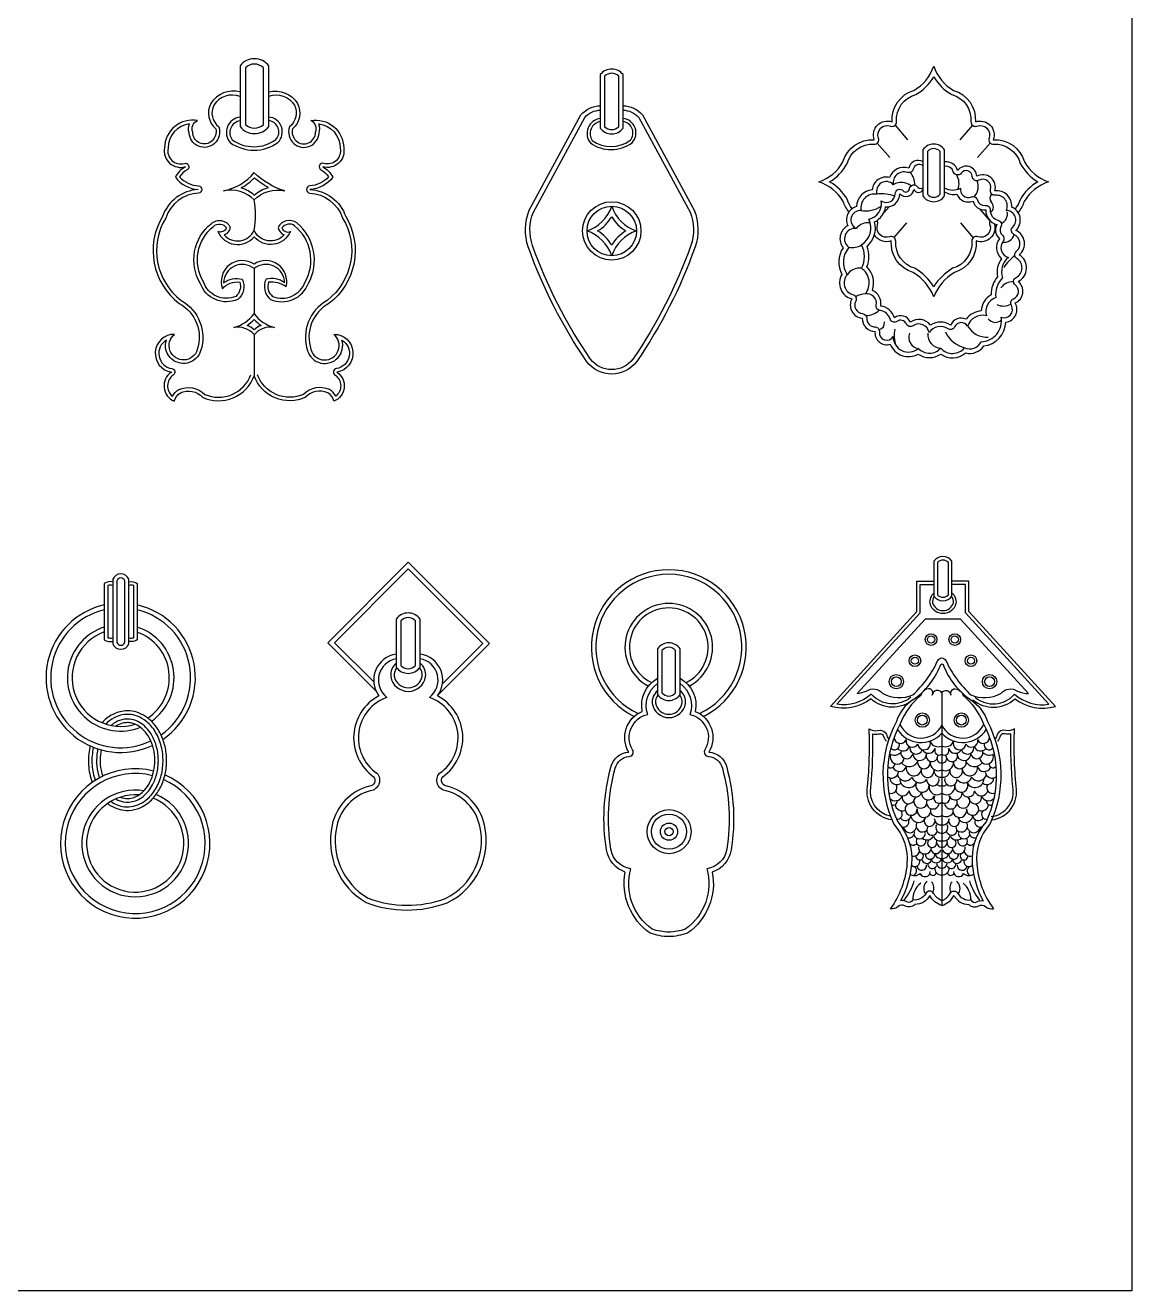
# Model space of a CAD drawing. Header units: millimetres. Extents: x -159346 to -157016, y -80163 to -78851.
# Drawn here: x -157608 to -157016, y -80163 to -79486 of the extents above; entities that cross this region are included whole.
import ezdxf

# ---------------------------------------------------------------- set-up
doc = ezdxf.new("R2010")
doc.units = ezdxf.units.MM
doc.header["$LTSCALE"] = 2
doc.header["$MEASUREMENT"] = 0
for name, color, linetype in [('3', 3, 'CONTINUOUS'), ('4', 4, 'CONTINUOUS'), ('7', 7, 'CONTINUOUS')]:
    doc.layers.add(name, color=color, linetype=linetype)
doc.layers.add('标注', color=7, linetype='CONTINUOUS', lineweight=25)

msp = doc.modelspace()

# ---------------------------------------------------------------- linework, layer by layer
at = {"layer": '3', "color": 0}
for points in [[(-157490.61, -79508.75), (-157490.61, -79539.1, 0.411004), (-157480.97, -79539.1), (-157480.97, -79508.75, 0.411004)], [(-157298.39, -79513.27), (-157298.39, -79540.29, 0.411004), (-157290.75, -79540.29), (-157290.75, -79513.27, 0.411004)], [(-157125.63, -79553.62), (-157125.63, -79576.41, 0.485804), (-157118.85, -79576.41), (-157118.85, -79553.62, 0.485804)], [(-157294.57, -79588.51, 0.117475), (-157287.03, -79596.07, 0.117475), (-157294.57, -79603.62, 0.117475), (-157302.11, -79596.07, 0.117475)], [(-157485.89, -79648.92, 0.083568), (-157489.71, -79646.6, 0.05739), (-157485.92, -79643.4, 0.057347), (-157482.15, -79646.6, 0.084417)], [(-157120.26, -79773.53), (-157120.26, -79790.82, 0.447799), (-157114.38, -79790.82), (-157114.38, -79773.53, 0.447799)], [(-157559.45, -79783.29), (-157559.45, -79816.33, 0.68416), (-157555.08, -79816.33), (-157555.08, -79783.29, 0.68416)], [(-157407.36, -79804.72), (-157407.36, -79828.65, 0.447799), (-157399.64, -79828.65), (-157399.64, -79804.72, 0.447799)], [(-157267.7, -79820.54), (-157267.7, -79843.33, 0.447799), (-157260.35, -79843.33), (-157260.35, -79820.54, 0.447799)]]:
    msp.add_lwpolyline(points, format="xyb", close=True, dxfattribs=at)
for points in [[(-157165.93, -79584.16, -0.097082), (-157168.41, -79579.34, 0.132919), (-157177.94, -79569.75, 0.132911), (-157168.57, -79560.01, -0.352815), (-157154.21, -79549.63, 0.53857), (-157151.83, -79546.4, -0.640069), (-157145.38, -79539.96, 0.543399), (-157142.15, -79537.55, -0.354627), (-157131.9, -79523.04, 0.132919), (-157122.24, -79513.6, 0.132919), (-157112.57, -79523.04, -0.354627), (-157102.33, -79537.55, 0.543399), (-157099.1, -79539.96, -0.640069), (-157092.65, -79546.4, 0.53857), (-157090.27, -79549.63, -0.352815), (-157075.91, -79560.01, 0.132911), (-157066.54, -79569.75, 0.132919), (-157076.06, -79579.34, -0.102143), (-157078.72, -79584.38, -0.102143)], [(-157493.47, -79524.05, 0.345507), (-157507.49, -79528.68, 0.35824), (-157504.83, -79540.35, -0.297341), (-157507.13, -79549.24, -0.637059), (-157520.66, -79543.64, -0.189501), (-157520.49, -79538.74, 0.378228), (-157531.98, -79551.75, 0.569081), (-157523.23, -79559.91, -0.891441), (-157521.77, -79563.37, 0.118484), (-157525.78, -79567.1, 0.197618), (-157515.68, -79572, -0.94069), (-157515.68, -79575.77, 0.304552), (-157533.24, -79589.17, 0.383435), (-157524.95, -79633.28, -0.360121), (-157514.54, -79660.15, -1.012627), (-157532.85, -79654.44, 0.705482), (-157529.94, -79669.76, -0.681352), (-157529.17, -79673.19, 0.505023), (-157529.62, -79684.5, -0.140798), (-157526.24, -79681, -0.316272), (-157512.37, -79683.55, 0.432353), (-157487.7, -79673)], [(-157478.11, -79523.88, -0.337289), (-157464.36, -79528.68, -0.35824), (-157467.02, -79540.35, 0.297341), (-157464.72, -79549.24, 0.637059), (-157451.19, -79543.64, 0.189501), (-157451.36, -79538.74, -0.378228), (-157439.87, -79551.75, -0.569081), (-157448.62, -79559.91, 0.891441), (-157450.08, -79563.37, -0.118484), (-157446.07, -79567.1, -0.197618), (-157456.17, -79572, 0.94069), (-157456.17, -79575.77, -0.304552), (-157438.61, -79589.17, -0.383435), (-157446.9, -79633.28, 0.360121), (-157457.31, -79660.15, 1.012627), (-157438.99, -79654.44, -0.705482), (-157441.91, -79669.76, 0.681352), (-157442.68, -79673.19, -0.505023), (-157442.23, -79684.5, 0.140798), (-157445.61, -79681, 0.316272), (-157459.48, -79683.55, -0.432353), (-157484.15, -79673, -0.432353)], [(-157288.62, -79531.44, -0.212712), (-157280.11, -79535.31), (-157252.63, -79585.95, -0.181192), (-157252.22, -79603.85, -0.06589), (-157283.25, -79664.68, -0.497405), (-157305.89, -79664.68, -0.06589), (-157336.92, -79603.85, -0.181192), (-157336.51, -79585.95), (-157309.04, -79535.31, -0.212712), (-157300.53, -79531.44, -0.212712)], [(-157493.47, -79537.12, 0.567917), (-157497.62, -79547.31, 0.322958), (-157474.26, -79547.15, 0.613172), (-157478.11, -79537.03, 0.613172)], [(-157300.66, -79537.55, 0.545431), (-157305.03, -79547.72, 0.322958), (-157284.65, -79547.57, 0.593321), (-157288.48, -79537.55, 0.593321)], [(-157128, -79561.04, 0.500527), (-157133.25, -79562.96, -0.449915), (-157136.35, -79564.77, 0.565852), (-157143.9, -79571.31, 0.810001), (-157152.59, -79576.45, 0.540648), (-157161.07, -79585.13, 0.835712), (-157163.69, -79594.73, 0.78885), (-157167.59, -79604.86, 0.348633), (-157168.52, -79619.53, 0.56391), (-157165.48, -79630.14, -0.480035), (-157163.99, -79633.57, 0.536109), (-157160.3, -79640.33, -0.399411), (-157158.11, -79642.8, 0.422602), (-157153.64, -79647.47, -0.447746), (-157151.28, -79650.16, 0.821212), (-157143.93, -79652.56, 0.646473), (-157130.49, -79659, 0.425044), (-157118.46, -79658.83, 0.454029), (-157105.75, -79658.62, 0.414119), (-157096.9, -79655.34, 0.464955), (-157086.2, -79642.23, 0.718434), (-157080.71, -79635.85, -0.457457), (-157079.56, -79632.41, 0.577303), (-157078.56, -79625.03, -0.550223), (-157078.18, -79620.99, 0.58316), (-157077.74, -79610.86, -0.511897), (-157078, -79606.97, 0.560753), (-157079.29, -79597.97, -0.544852), (-157079.95, -79593.99, 0.691151), (-157083.46, -79585.16, 0.59324), (-157089.26, -79577, -0.539991), (-157091.84, -79573.93, 0.672694), (-157098.03, -79568.94, -0.557439), (-157101.59, -79566.95, 0.709414), (-157107.52, -79565.15, -0.631692), (-157111.78, -79564.35, 0.381368), (-157116.13, -79561.47, 0.381368)], [(-157485.92, -79576.9, 0.105858), (-157492.86, -79573.08, 0.072535), (-157485.81, -79567.58)], [(-157485.92, -79576.9, -0.115251), (-157478.31, -79572.89, -0.05249), (-157485.81, -79567.58)], [(-157116.47, -79573.06, 0.246375), (-157107.86, -79573.18, 0.591295), (-157102.12, -79577.87, -0.461488), (-157098.88, -79579.56, 0.388073), (-157094.74, -79582.42, -0.465463), (-157092.02, -79584.88, 0.359957), (-157087.87, -79590.29, -0.5035), (-157086.32, -79593.83, 0.359979), (-157085.53, -79598.39, -0.393966), (-157085.17, -79601.64, 0.518402), (-157082.31, -79610.35, 0.299526), (-157085.51, -79621.25, 0.23313), (-157089.03, -79631.74, 0.39863), (-157094.07, -79641.42, 0.370371), (-157104.2, -79647, 0.605875), (-157111.05, -79647.43, -0.459321), (-157114.54, -79648.47, 0.402957), (-157124.76, -79650.48, 0.559236), (-157133.3, -79646.84, -0.47581), (-157136.89, -79645.84, 0.479149), (-157141.91, -79644.47, -0.521798), (-157145.63, -79643.18, 0.302745), (-157150.93, -79638.64, -0.435373), (-157153, -79635.8, 0.522668), (-157158.86, -79629.77, 0.438441), (-157160.9, -79616.05, 0.249053), (-157160.88, -79603.56, 0.383467), (-157156.97, -79589.82, 0.402931), (-157150.37, -79579.93, 0.610226), (-157142.84, -79576.15, -0.692322), (-157138.62, -79574.61, 0.656583), (-157135.24, -79573.57, -0.773697), (-157130.65, -79572.89, 0.350895), (-157128, -79572.92, 0.628612)], [(-157468.81, -79625.9, 0.691984), (-157485.92, -79613.9, 0.728753), (-157502.87, -79626.98, -0.27035), (-157493.65, -79623.52, -0.311625), (-157495.71, -79631.08, -0.439394), (-157513.02, -79623.28, -0.375261), (-157507.66, -79593.61, -0.47384), (-157500.74, -79594.41, -0.45148), (-157505.37, -79596.34, 0.55953), (-157485.92, -79599.2, 0.55953)], [(-157468.81, -79625.9, 0.177673), (-157478.2, -79623.52, 0.311264), (-157476.14, -79631.08, 0.429914), (-157458.59, -79623.29, 0.363894), (-157464.24, -79593.31, 0.415417), (-157471.09, -79594.46, 0.447291), (-157466.48, -79596.34, -0.55953), (-157485.92, -79599.2, -0.55953)], [(-157092.02, -79590.69, 0.222567), (-157092.2, -79592.72, -0.637938), (-157098.66, -79599.14, 0.543399), (-157101.89, -79601.55, -0.355188), (-157112.17, -79616.06, 0.122103), (-157122.24, -79625.96, 0.122103), (-157132.31, -79616.06, -0.355188), (-157142.59, -79601.55, 0.543399), (-157145.81, -79599.14, -0.637938), (-157152.28, -79592.72, 0.249009), (-157152.59, -79590.49)], [(-157561.61, -79785.8, 0.158573), (-157564.2, -79785.85), (-157564.2, -79813.76, 0.158573), (-157561.61, -79813.81)], [(-157552.92, -79813.81, 0.158573), (-157550.34, -79813.76), (-157550.34, -79785.85, 0.158573), (-157552.92, -79785.8)], [(-157134.5, -79845.66, -0.40573), (-157155.67, -79844.02, -0.220053), (-157174.05, -79849.43), (-157129.42, -79800.46), (-157129.42, -79785.37), (-157122.16, -79785.37)], [(-157121.98, -79791.75, 0.199137), (-157122.95, -79795.11, 0.732265), (-157111.62, -79795.11, 0.20211), (-157112.62, -79791.71)], [(-157100.13, -79845.66, 0.40573), (-157078.96, -79844.02, 0.220053), (-157060.58, -79849.43), (-157105.21, -79800.46), (-157105.21, -79785.37), (-157112.47, -79785.37)], [(-157409.86, -79825.05, 0.654329), (-157414.82, -79845.72, 0.6113), (-157420.27, -79886.28, -0.616484), (-157423.79, -79895.72, 0.281543), (-157441.74, -79914.56, 0.327195), (-157424.96, -79953.17, 0.180939), (-157383.58, -79953.33, 0.349861), (-157365.18, -79914.57, 0.281639), (-157383.13, -79895.72, -0.616484), (-157386.65, -79886.28, 0.6113), (-157392.1, -79845.72, 0.657078), (-157397.15, -79825.04)], [(-157409.63, -79829.88, 0.199137), (-157410.9, -79834.29, 0.852317), (-157396.02, -79834.29, 0.20211), (-157397.34, -79829.82)], [(-157257.97, -79838.31, -0.337385), (-157252.74, -79854.81, -0.511604), (-157244.67, -79873.75, 0.562317), (-157242.77, -79877.38, -0.329783), (-157235.37, -79883.63, -0.107553), (-157233.05, -79926.99, -0.329729), (-157243.64, -79937.42, -0.317598), (-157255.18, -79969.69, -0.087335), (-157264.02, -79971.35, -0.087335), (-157272.87, -79969.69, -0.317598), (-157284.4, -79937.42, -0.329729), (-157294.99, -79926.99, -0.107553), (-157292.67, -79883.63, -0.329783), (-157285.28, -79877.38, 0.562317), (-157283.38, -79873.75, -0.511604), (-157275.31, -79854.81, -0.337385), (-157270.07, -79838.31)], [(-157269.85, -79844.5, 0.199137), (-157271.07, -79848.7, 0.852317), (-157256.89, -79848.7, 0.20211), (-157258.15, -79844.45)], [(-157129.23, -79844.62, 0.122564), (-157140.03, -79859.57, 0.236296), (-157141.54, -79912.24, -0.205494), (-157134.16, -79934.93, -0.103639), (-157139.96, -79954.54, -0.103639)], [(-157106.55, -79844.62, -0.122564), (-157095.76, -79859.57, -0.236296), (-157094.25, -79912.24, 0.205494), (-157101.63, -79934.93, 0.103639), (-157095.83, -79954.54, 0.103639)], [(-157145.38, -79909.33, -0.412539), (-157155.86, -79893.58, 0.030025), (-157154.88, -79865.25, 0.095381), (-157151.74, -79865.24, -0.324849), (-157149.22, -79866.08, 0.132447), (-157147.6, -79869.21)], [(-157091.42, -79909.5, 0.435042), (-157079.92, -79893.58, -0.030025), (-157080.9, -79865.25, -0.095381), (-157084.04, -79865.24, 0.324849), (-157086.56, -79866.08, -0.132447), (-157088.18, -79869.21, -0.132447)], [(-157117.89, -79954.56, -0.163032), (-157122.32, -79950.59, 0.589776), (-157126.52, -79950.63, -0.314873), (-157133.37, -79954.09, -0.402746), (-157136.58, -79955.2, 0.167478), (-157139.96, -79954.54)], [(-157117.89, -79954.56, 0.163032), (-157113.46, -79950.59, -0.589776), (-157109.26, -79950.63, 0.314873), (-157102.42, -79954.09, 0.402746), (-157099.2, -79955.2, -0.167478), (-157095.83, -79954.54)]]:
    msp.add_lwpolyline(points, format="xyb", dxfattribs=at)
msp.add_lwpolyline([(-157385.12, -79838.43), (-157363.54, -79816.83), (-157403.46, -79776.95), (-157442.92, -79816.45), (-157421.91, -79837.44)], dxfattribs=at)
for centre, radius in [((-157294.54, -79596.07), 13.24), ((-157123.66, -79814.75), 1.93), ((-157110.98, -79814.75), 1.93), ((-157132.33, -79826.09), 1.9), ((-157102.31, -79826.09), 1.9), ((-157142.27, -79837.3), 2.62), ((-157092.37, -79837.3), 2.62), ((-157128.35, -79857.88), 2.62), ((-157107.43, -79857.88), 2.62), ((-157263.88, -79917.58), 9.4), ((-157263.88, -79917.58), 2.2)]:
    msp.add_circle(centre, radius, dxfattribs=at)
for centre, radius, start, end in [((-157264.02, -79818.89), 39.05, 294.82506, 245.17494), ((-157557.33, -79835.22), 37.45, 103.52099, 295.48856), ((-157557.33, -79835.22), 37.45, 305.18933, 76.27792), ((-157264.02, -79818.89), 21.05, 296.01077, 243.98923), ((-157557.33, -79835.22), 28.55, 107.85963, 291.80825), ((-157557.33, -79835.22), 28.55, 305.29791, 71.87084), ((-157129.02, -79855.08), 14.81, 211.53415, 318.71968), ((-157106.76, -79855.08), 14.81, 221.28032, 328.46585), ((-157549.55, -79923.9), 37.45, 75.68126, 66.02748), ((-157549.55, -79923.9), 28.55, 80.60746, 66.83356)]:
    msp.add_arc(centre, radius, start, end, dxfattribs=at)
for points, knots in [([(-157562.65, -79901.4), (-157560.73, -79902.73), (-157558.63, -79903.63), (-157554.89, -79904.34), (-157553.28, -79904.38), (-157550.1, -79903.95), (-157548.53, -79903.46), (-157545.54, -79902.02), (-157544.12, -79901.05), (-157541.03, -79898.26), (-157539.46, -79896.24), (-157536.95, -79891.66), (-157535.99, -79889.09), (-157534.8, -79883.68), (-157534.56, -79880.85), (-157534.83, -79875.24), (-157535.33, -79872.47), (-157537.02, -79867.29), (-157538.21, -79864.89), (-157541.15, -79860.73), (-157542.89, -79858.98), (-157546.34, -79856.63), (-157547.95, -79855.86), (-157550.96, -79855.01), (-157552.33, -79854.82), (-157553.7, -79854.82), (-157554.93, -79854.82), (-157556.17, -79854.97), (-157558.58, -79855.59), (-157559.76, -79856.05), (-157562.5, -79857.5), (-157564, -79858.62), (-157565.35, -79859.99)], [2.656053, 2.656053, 2.656053, 2.656053, 2.99673, 2.99673, 3.246413, 3.246413, 3.496095, 3.496095, 3.745778, 3.745778, 4.08852, 4.08852, 4.431262, 4.431262, 4.774004, 4.774004, 5.116746, 5.116746, 5.459489, 5.459489, 5.802231, 5.802231, 6.069765, 6.069765, 6.283185, 6.283185, 6.283185, 6.475404, 6.475404, 6.667623, 6.667623, 6.937742, 6.937742, 6.937742, 6.937742]), ([(-157560.03, -79900.07), (-157559.26, -79900.5), (-157558.48, -79900.85), (-157555.56, -79901.84), (-157553.35, -79901.97), (-157550.03, -79901.28), (-157548.87, -79900.87), (-157546.63, -79899.69), (-157545.54, -79898.93), (-157543.6, -79897.18), (-157542.72, -79896.2), (-157541.13, -79894.02), (-157540.41, -79892.82), (-157538.82, -79889.5), (-157538.1, -79887.24), (-157537.23, -79882.52), (-157537.08, -79880.07), (-157537.4, -79875.22), (-157537.85, -79872.84), (-157539.31, -79868.4), (-157540.31, -79866.35), (-157542.44, -79863.22), (-157543.49, -79862.02), (-157545.76, -79860), (-157546.97, -79859.2), (-157549.65, -79857.92), (-157551.13, -79857.52), (-157552.98, -79857.35), (-157553.34, -79857.34), (-157553.7, -79857.34), (-157554.72, -79857.34), (-157555.75, -79857.46), (-157558.27, -79858.11), (-157559.74, -79858.78), (-157561.59, -79860.04), (-157562.03, -79860.38), (-157562.46, -79860.74)], [2.736426, 2.736426, 2.736426, 2.736426, 2.890339, 2.890339, 3.298615, 3.298615, 3.52147, 3.52147, 3.744324, 3.744324, 3.948954, 3.948954, 4.153583, 4.153583, 4.475252, 4.475252, 4.796922, 4.796922, 5.118591, 5.118591, 5.44026, 5.44026, 5.687575, 5.687575, 5.93489, 5.93489, 6.215084, 6.215084, 6.283185, 6.283185, 6.283185, 6.475897, 6.475897, 6.763536, 6.763536, 6.856156, 6.856156, 6.856156, 6.856156]), ([(-157571.93, -79872.43), (-157571.95, -79872.5), (-157571.96, -79872.57), (-157572.58, -79875.33), (-157572.83, -79878.16), (-157572.59, -79883.76), (-157572.09, -79886.54), (-157571.15, -79889.46), (-157571.04, -79889.79), (-157570.92, -79890.12)], [1.2768043, 1.2768043, 1.2768043, 1.2768043, 1.2855747, 1.2855747, 1.6278058, 1.6278058, 1.9700368, 1.9700368, 2.014282, 2.014282, 2.014282, 2.014282]), ([(-157569.54, -79873.28), (-157569.63, -79873.67), (-157569.7, -79874.06), (-157570.15, -79876.56), (-157570.29, -79878.75), (-157570.09, -79883.09), (-157569.75, -79885.24), (-157569.04, -79887.8), (-157568.88, -79888.31), (-157568.71, -79888.82)], [1.2898761, 1.2898761, 1.2898761, 1.2898761, 1.3432693, 1.3432693, 1.6309087, 1.6309087, 1.918548, 1.918548, 1.9925823, 1.9925823, 1.9925823, 1.9925823])]:
    msp.add_open_spline(points, degree=3, knots=knots, dxfattribs=at)
at = {"layer": '4', "color": 0}
for p, q in [((-157152.59, -79590.5), (-157152.56, -79590.47)), ((-157485.92, -79616.22), (-157485.92, -79640.46)), ((-157485.92, -79651.57), (-157485.92, -79673.65)), ((-157117.89, -79843.2), (-157117.89, -79957.12))]:
    msp.add_line(p, q, dxfattribs=at)
for points in [[(-157493.47, -79507.68), (-157493.47, -79540.17, 0.490324), (-157478.11, -79540.17), (-157478.11, -79507.68, 0.490324)], [(-157300.66, -79512.41), (-157300.66, -79541.14, 0.490324), (-157288.48, -79541.14), (-157288.48, -79512.41, 0.490324)], [(-157128, -79552.72), (-157128, -79577.31, 0.542779), (-157116.47, -79577.31), (-157116.47, -79552.72, 0.542779)], [(-157294.57, -79582.83, 0.23965), (-157281.36, -79596.07, 0.23965), (-157294.57, -79609.31, 0.23965), (-157307.78, -79596.07, 0.23965)], [(-157122.16, -79772.82), (-157122.16, -79791.53, 0.516987), (-157112.48, -79791.53), (-157112.48, -79772.82, 0.516987)], [(-157561.61, -79782.47), (-157561.61, -79817.14, 0.654288), (-157552.92, -79817.14), (-157552.92, -79782.47, 0.654288)], [(-157409.86, -79803.78), (-157409.86, -79829.59, 0.516987), (-157397.15, -79829.59), (-157397.15, -79803.78, 0.516987)], [(-157117.91, -79824.59, -0.228068), (-157115.76, -79826, 0.097469), (-157102.36, -79844.36, 0.230586), (-157086.37, -79843.58, -0.387055), (-157077.4, -79842.41, 0.072801), (-157071.48, -79843.71), (-157107.86, -79803.8), (-157126.79, -79803.8), (-157163.16, -79843.71, 0.036574), (-157158.38, -79842.41, -0.387055), (-157149.41, -79843.58, 0.230586), (-157133.43, -79844.36, 0.098829), (-157120.06, -79826, -0.226988)], [(-157270.07, -79819.64), (-157270.07, -79844.22, 0.516987), (-157257.97, -79844.22), (-157257.97, -79819.64, 0.516987)]]:
    msp.add_lwpolyline(points, format="xyb", close=True, dxfattribs=at)
for points in [[(-157167.62, -79585.89, -0.097168), (-157170.63, -79580.3, 0.184783), (-157183.71, -79569.8, 0.184783), (-157170.81, -79559.09, -0.347703), (-157154.08, -79547.23, -0.640069), (-157144.55, -79537.7, -0.349486), (-157132.84, -79520.82, 0.184783), (-157122.24, -79507.83, 0.184783), (-157111.63, -79520.82, -0.349486), (-157099.93, -79537.7, -0.640069), (-157090.39, -79547.23, -0.347703), (-157073.67, -79559.09, 0.184783), (-157060.77, -79569.8, 0.184783), (-157073.85, -79580.3, -0.102863), (-157077.1, -79586.17, -0.102863)], [(-157493.47, -79521.55, 0.31632), (-157509.18, -79527.85, 0.342032), (-157506.48, -79541.44, -0.276265), (-157508.41, -79547.85, -0.65364), (-157518.77, -79543.27, -0.412868), (-157516.22, -79536.99, 0.462858), (-157533.87, -79551.55, 0.561329), (-157522.7, -79561.72, 0.145055), (-157528.07, -79567.27, 0.219545), (-157515.79, -79573.88, 0.301917), (-157534.96, -79588.36, 0.382905), (-157525.98, -79634.87, -0.362331), (-157516.34, -79659.58, -1.3604), (-157528.57, -79651.41, 0.930537), (-157530.23, -79671.62, 0.597739), (-157528.63, -79687.26, -0.212018), (-157525.37, -79682.68, -0.32303), (-157513.48, -79685.12, 0.438072), (-157485.92, -79673.65)], [(-157478.11, -79521.56, -0.315666), (-157462.66, -79527.85, -0.342032), (-157465.37, -79541.44, 0.276265), (-157463.44, -79547.85, 0.65364), (-157453.08, -79543.27, 0.412868), (-157455.62, -79536.99, -0.462858), (-157437.98, -79551.55, -0.561329), (-157449.15, -79561.72, -0.145055), (-157443.78, -79567.27, -0.219545), (-157456.05, -79573.88, -0.301917), (-157436.89, -79588.36, -0.382905), (-157445.87, -79634.87, 0.362331), (-157455.51, -79659.58, 1.3604), (-157443.28, -79651.41, -0.930537), (-157441.62, -79671.62, -0.597739), (-157443.22, -79687.26, 0.212018), (-157446.48, -79682.68, 0.32303), (-157458.37, -79685.12, -0.438072), (-157485.92, -79673.65)], [(-157288.6, -79529.04, -0.218117), (-157278.12, -79533.94), (-157250.46, -79584.92, -0.182558), (-157249.95, -79604.65, -0.065945), (-157281.3, -79666.08, -0.49948), (-157307.84, -79666.08, -0.065945), (-157339.19, -79604.65, -0.182558), (-157338.68, -79584.92), (-157311.02, -79533.94, -0.218117), (-157300.54, -79529.04)], [(-157493.47, -79535.18, 0.606109), (-157498.72, -79548.76, 0.324977), (-157473.17, -79548.65, 0.63848), (-157478.11, -79535.09, 0.63848)], [(-157300.66, -79535.86, 0.58503), (-157305.98, -79548.98, 0.324977), (-157283.7, -79548.89, 0.619374), (-157288.48, -79535.84, 0.619374)], [(-157128, -79558.94, 0.506737), (-157135.61, -79562.49, 0.403379), (-157145.88, -79567.47, 0.454563), (-157155.22, -79574, 0.361057), (-157163.62, -79583.01, 0.456932), (-157168.29, -79593.28, 0.457468), (-157170.78, -79605.09, 0.270058), (-157171.4, -79619.4, 0.495934), (-157166.11, -79632.46, 0.536109), (-157160.51, -79642.72, 0.422602), (-157153.66, -79649.87, 0.539563), (-157145.57, -79656.71, 0.450967), (-157130.63, -79662, 0.309051), (-157118.49, -79662, 0.345897), (-157105.1, -79661.37, 0.313055), (-157095.46, -79657.64, 0.366091), (-157083.63, -79644.89, 0.537518), (-157078.65, -79634.63, 0.577303), (-157077.09, -79623.13, 0.58316), (-157076.47, -79608.82, 0.560753), (-157078.34, -79595.76, 0.549414), (-157080.51, -79583.33, 0.474058), (-157089.54, -79574.62, 0.672694), (-157099.19, -79566.84, 0.709414), (-157109.46, -79563.74, 0.381368), (-157116.47, -79559.09)], [(-157469.59, -79623.76, 0.625), (-157485.92, -79616.22, 0.625), (-157502.25, -79623.76, -0.221523), (-157492.3, -79621.88, -0.35589), (-157494.72, -79632.71, -0.440658), (-157514.75, -79624.08, -0.371933), (-157508.91, -79592.19, -0.510979), (-157498.73, -79594.15, -0.265604), (-157501.98, -79598.2, 0.548482), (-157485.92, -79595.63, 0.098863), (-157485.92, -79579.51, 0.26914), (-157502.3, -79574.65, 0.168389), (-157485.92, -79564.87)], [(-157469.59, -79623.76, 0.221523), (-157479.54, -79621.88, 0.35589), (-157477.13, -79632.71, 0.432284), (-157456.87, -79624.08, 0.362773), (-157463.09, -79591.81, 0.458568), (-157473.11, -79594.15, 0.265604), (-157469.87, -79598.2, -0.548482), (-157485.92, -79595.63, 0.096734), (-157485.92, -79579.51, -0.26914), (-157469.55, -79574.65, -0.114924), (-157485.92, -79564.9)], [(-157116.47, -79575.07, 0.188509), (-157109.85, -79576.44, 0.413917), (-157101.22, -79580.09, 0.388073), (-157094.42, -79584.8, 0.359957), (-157088.4, -79592.63, 0.359979), (-157087.1, -79600.21, 0.385879), (-157086.05, -79610.92, 0.202129), (-157088.14, -79620.59, 0.177206), (-157091.54, -79630.25, 0.260439), (-157096.77, -79638.87, 0.21437), (-157104.88, -79643.31, 0.418256), (-157113.25, -79646.45, 0.293836), (-157123.97, -79646.45, 0.400544), (-157134.69, -79644.88, 0.479149), (-157143.32, -79642.53, 0.302745), (-157150.64, -79636.26, 0.354092), (-157155.08, -79627.9, 0.295565), (-157157.96, -79615.36, 0.18131), (-157157.91, -79604.33, 0.282066), (-157153.9, -79591.26, 0.240299), (-157147.98, -79583.23, 0.427968), (-157140.44, -79576.18, 0.656583), (-157132.86, -79573.83, 0.628612), (-157128, -79574.06, 0.628612)], [(-157089.86, -79592.14, -0.626108), (-157099.5, -79601.39, -0.349486), (-157111.2, -79618.28, 0.162358), (-157122.24, -79631.27, 0.162358), (-157133.28, -79618.28, -0.349486), (-157144.98, -79601.39, -0.366129), (-157153.99, -79598.12)], [(-157485.92, -79651.57, 0.265964), (-157496.74, -79647.71, 0.169314), (-157485.92, -79640.46, 0.169314), (-157475.11, -79647.71, 0.274902), (-157485.92, -79651.67, 0.274902)], [(-157561.61, -79783.85, 0.194624), (-157566.09, -79784.69), (-157566.09, -79814.93, 0.194624), (-157561.61, -79815.76)], [(-157552.92, -79783.85, -0.194624), (-157548.45, -79784.69), (-157548.45, -79814.93, -0.194624), (-157552.92, -79815.76)], [(-157133.35, -79847.04, -0.376317), (-157155.81, -79846.45, -0.236486), (-157177.49, -79850.52), (-157131.22, -79799.76), (-157131.22, -79783.57), (-157122.16, -79783.57)], [(-157101.28, -79847.04, 0.376317), (-157078.83, -79846.45, 0.236486), (-157057.14, -79850.52), (-157103.41, -79799.76), (-157103.41, -79783.57), (-157112.47, -79783.57)], [(-157122.14, -79789.89, 0.262248), (-157124.38, -79795.34, 0.756294), (-157110.19, -79795.34, 0.262248), (-157112.43, -79789.89)], [(-157409.86, -79822.5, 0.567501), (-157419.16, -79844.89, 0.556782), (-157421.97, -79888.16, -0.609081), (-157424.22, -79893.22, 0.283622), (-157444.2, -79914.02, 0.328638), (-157426.05, -79955.45, 0.182341), (-157382.59, -79955.65, 0.350659), (-157362.72, -79914.02, 0.283622), (-157382.7, -79893.22, -0.609081), (-157384.95, -79888.16, 0.556782), (-157387.76, -79844.89, 0.567501), (-157397.06, -79822.5)], [(-157409.83, -79827.43, 0.262248), (-157412.77, -79834.59, 0.852255), (-157394.15, -79834.59, 0.262248), (-157397.09, -79827.43)], [(-157133.35, -79847.04, 0.149467), (-157118.67, -79828.65, -0.284753), (-157117.82, -79827.79, -0.269373), (-157116.97, -79828.62, 0.155692), (-157102.44, -79847.04, 0.155692)], [(-157257.97, -79835.47, -0.323198), (-157249.82, -79853.22, -0.460201), (-157242.61, -79874.99, -0.328587), (-157233.05, -79883.03, -0.10744), (-157230.68, -79927.36, -0.281509), (-157240.76, -79939.2, -0.298923), (-157254.05, -79971.83, -0.090286), (-157264.02, -79973.75, -0.090286), (-157274, -79971.83, -0.298923), (-157287.29, -79939.2, -0.281509), (-157297.36, -79927.36, -0.10744), (-157295, -79883.03, -0.328587), (-157285.44, -79874.99, -0.460201), (-157278.23, -79853.22, -0.323198), (-157270.07, -79835.47)], [(-157270.04, -79842.17, 0.262248), (-157272.85, -79848.99, 0.852255), (-157255.12, -79848.99, 0.262248), (-157257.92, -79842.17)], [(-157123, -79844.45, 0.417908), (-157124.18, -79841.05, 0.346983), (-157129.23, -79844.62)], [(-157117.89, -79843.2, 0.691002), (-157123, -79844.45, 0.648952)], [(-157117.89, -79843.2, -0.752264), (-157113.11, -79844.45, -0.648952)], [(-157113.11, -79844.45, -0.349335), (-157111.6, -79841.05, -0.346983), (-157106.55, -79844.62)], [(-157133.35, -79847.04, 0.178413), (-157142.25, -79858.65, 0.236791), (-157143.56, -79913.57, -0.208723), (-157136.55, -79934.72, -0.138275), (-157145.51, -79958.87)], [(-157102.44, -79847.04, -0.178413), (-157093.53, -79858.65, -0.236791), (-157092.22, -79913.57, 0.208723), (-157099.24, -79934.72, 0.138275), (-157090.27, -79958.87)], [(-157144.59, -79911.28, -0.433214), (-157157.65, -79893.32, 0.032792), (-157156.77, -79862.61, 0.186095), (-157152.17, -79863.49, -0.347407), (-157147.51, -79865.41, 0.147264), (-157146.27, -79868, 0.147264)], [(-157091.2, -79911.28, 0.433214), (-157078.14, -79893.32, -0.032792), (-157079.02, -79862.61, -0.186095), (-157083.62, -79863.49, 0.347407), (-157088.27, -79865.41, -0.147264), (-157089.51, -79868, -0.147264)], [(-157117.89, -79957.12, -0.185316), (-157124.41, -79951.77, -0.272038), (-157132.28, -79956.56, -0.310079), (-157137.72, -79957.31, 0.342772), (-157141.23, -79957.7, -0.209399), (-157145.51, -79958.87)], [(-157117.89, -79957.12, 0.185316), (-157111.37, -79951.77, 0.272038), (-157103.51, -79956.56, 0.310079), (-157098.07, -79957.31, -0.342772), (-157094.56, -79957.7, 0.209399), (-157090.27, -79958.87)]]:
    msp.add_lwpolyline(points, format="xyb", dxfattribs=at)
msp.add_lwpolyline([(-157387.23, -79844.11), (-157359.97, -79816.83), (-157403.46, -79773.39), (-157446.48, -79816.45), (-157420.74, -79842.17)], dxfattribs=at)
for centre, radius in [((-157294.54, -79596.07), 15.64), ((-157263.88, -79917.58), 11.8), ((-157263.88, -79917.58), 4.6)]:
    msp.add_circle(centre, radius, dxfattribs=at)
for centre, radius, start, end in [((-157142.62, -79571.48), 10.33, 359.92682, 40.6749), ((-157117.31, -79570.61), 8.6, 337.98779, 31.16933), ((-157139.61, -79578.25), 8.16, 50.24836, 121.7391), ((-157106.33, -79572.35), 7.91, 316.66937, 23.15051), ((-157149.69, -79593), 16.8, 66.7932, 99.94971), ((-157088.76, -79578.62), 3.39, 137.08122, 215.1687), ((-157093.83, -79583.26), 3.53, 303.05378, 49.43608), ((-157158.63, -79570.1), 15.24, 260.27402, 302.89813), ((-157088.52, -79586.97), 5.72, 295.56642, 11.90551), ((-157157.29, -79599.93), 8.26, 82.82249, 140.91574), ((-157084.59, -79596.71), 5.46, 260.63557, 346.67077), ((-157165.82, -79595.76), 9.23, 258.39774, 302.33627), ((-157055.16, -79637.21), 36.69, 130.20173, 143.8202), ((-157161.98, -79623.77), 7.8, 82.0519, 147.03455), ((-157080.22, -79630.55), 7.26, 84.17539, 147.01668), ((-157158.64, -79639.97), 10.2, 91.21695, 121.74995), ((-157085, -79627.86), 8.39, 245.63882, 298.64626), ((-157158.55, -79630.82), 10.48, 269.86957, 312.6892), ((-157152.38, -79645.32), 3.78, 284.56735, 9.43704), ((-157127, -79651.86), 16.44, 168.90163, 199.27783), ((-157093.55, -79640.91), 12.08, 209.09272, 272.32365), ((-157089.24, -79640.12), 4.89, 218.52888, 311.54164), ((-157129.59, -79653.08), 5.98, 157.96935, 261.3678), ((-157118.4, -79651.84), 6.99, 171.77469, 269.4951), ((-157101.55, -79643.15), 16.03, 205.61149, 255.5005), ((-157264.02, -79818.89), 41.45, 296.60702, 243.39298), ((-157557.33, -79835.22), 39.97, 102.65391, 295.18892), ((-157557.33, -79835.22), 39.97, 304.39059, 77.15835), ((-157264.02, -79818.89), 23.45, 297.75347, 242.24653), ((-157557.33, -79835.22), 26.03, 109.65622, 287.34062), ((-157557.33, -79835.22), 26.03, 303.96922, 70.04493), ((-157129.02, -79855.08), 12.41, 204.20568, 333.74089), ((-157106.76, -79855.08), 12.41, 206.25911, 335.79432), ((-157549.55, -79923.9), 39.97, 75.66109, 66.56589), ((-157549.55, -79923.9), 26.03, 85.5131, 68.4156), ((-157161.58, -79935.28), 30.18, 321.25386, 343.40655), ((-157122, -79953.96), 11.41, 129.30824, 181.06124), ((-157122.4, -79948.1), 5.21, 130.68394, 207.5235), ((-157127.42, -79947.78), 5.3, 335.06096, 39.81682), ((-157108.36, -79947.78), 5.3, 140.18318, 204.93904), ((-157113.38, -79948.1), 5.21, 332.4765, 49.31606), ((-157113.79, -79953.96), 11.41, 358.93876, 50.69176), ((-157074.2, -79935.28), 30.18, 196.59345, 218.74614)]:
    msp.add_arc(centre, radius, start, end, dxfattribs=at)
for points, knots in [([(-157564.36, -79902.5), (-157563.89, -79902.85), (-157563.4, -79903.19), (-157561.39, -79904.43), (-157559.77, -79905.15), (-157556.42, -79906.06), (-157554.69, -79906.25), (-157550.89, -79906.09), (-157548.83, -79905.6), (-157544.95, -79903.91), (-157543.13, -79902.71), (-157539.85, -79899.73), (-157538.41, -79897.95), (-157535.97, -79893.97), (-157534.99, -79891.78), (-157533.53, -79887.13), (-157533.07, -79884.69), (-157532.68, -79879.73), (-157532.76, -79877.21), (-157533.46, -79872.31), (-157534.08, -79869.91), (-157535.83, -79865.43), (-157536.96, -79863.34), (-157539.66, -79859.62), (-157541.22, -79857.99), (-157544.38, -79855.6), (-157545.91, -79854.73), (-157549.12, -79853.48), (-157550.8, -79853.09), (-157552.89, -79852.94), (-157553.29, -79852.93), (-157553.7, -79852.93), (-157555.03, -79852.93), (-157556.37, -79853.09), (-157560.28, -79854.04), (-157562.77, -79855.31), (-157565.78, -79857.75), (-157566.56, -79858.48), (-157567.29, -79859.27)], [2.621202, 2.621202, 2.621202, 2.621202, 2.699266, 2.699266, 2.937238, 2.937238, 3.17521, 3.17521, 3.462288, 3.462288, 3.749366, 3.749366, 4.036445, 4.036445, 4.323523, 4.323523, 4.610601, 4.610601, 4.89768, 4.89768, 5.184758, 5.184758, 5.471836, 5.471836, 5.758914, 5.758914, 5.993146, 5.993146, 6.227378, 6.227378, 6.283185, 6.283185, 6.283185, 6.467644, 6.467644, 6.83656, 6.83656, 6.974463, 6.974463, 6.974463, 6.974463]), ([(-157557.59, -79899.14), (-157557.23, -79899.29), (-157556.86, -79899.41), (-157555.2, -79899.87), (-157553.9, -79899.97), (-157551.57, -79899.72), (-157550.53, -79899.46), (-157548.5, -79898.59), (-157547.49, -79898), (-157545.57, -79896.48), (-157544.65, -79895.55), (-157542.74, -79893.11), (-157541.8, -79891.5), (-157540.31, -79887.94), (-157539.75, -79885.98), (-157539.09, -79881.93), (-157538.99, -79879.83), (-157539.26, -79875.69), (-157539.63, -79873.65), (-157540.79, -79869.83), (-157541.58, -79868.06), (-157543.48, -79864.94), (-157544.58, -79863.6), (-157546.97, -79861.44), (-157548.24, -79860.63), (-157550.58, -79859.64), (-157551.65, -79859.38), (-157553.04, -79859.24), (-157553.37, -79859.23), (-157553.7, -79859.23), (-157554.57, -79859.23), (-157555.46, -79859.34), (-157557.51, -79859.87), (-157558.69, -79860.39), (-157559.83, -79861.13)], [2.851152, 2.851152, 2.851152, 2.851152, 2.933776, 2.933776, 3.22307, 3.22307, 3.453897, 3.453897, 3.684724, 3.684724, 3.915551, 3.915551, 4.209478, 4.209478, 4.503406, 4.503406, 4.797333, 4.797333, 5.091261, 5.091261, 5.385188, 5.385188, 5.679116, 5.679116, 5.973043, 5.973043, 6.209103, 6.209103, 6.283185, 6.283185, 6.283185, 6.478566, 6.478566, 6.744253, 6.744253, 6.744253, 6.744253]), ([(-157573.7, -79871.69), (-157573.75, -79871.91), (-157573.81, -79872.14), (-157574.53, -79875.45), (-157574.77, -79878.69), (-157574.33, -79885.07), (-157573.66, -79888.21), (-157572.56, -79891.14), (-157572.55, -79891.17), (-157572.54, -79891.2)], [1.2641318, 1.2641318, 1.2641318, 1.2641318, 1.2912076, 1.2912076, 1.6601241, 1.6601241, 2.0290405, 2.0290405, 2.0326342, 2.0326342, 2.0326342, 2.0326342]), ([(-157567.72, -79873.82), (-157568.09, -79875.5), (-157568.29, -79877.26), (-157568.36, -79880.93), (-157568.2, -79882.84), (-157567.63, -79885.8), (-157567.35, -79886.9), (-157567.01, -79887.94)], [1.2962665, 1.2962665, 1.2962665, 1.2962665, 1.5452596, 1.5452596, 1.8152355, 1.8152355, 1.9787937, 1.9787937, 1.9787937, 1.9787937])]:
    msp.add_open_spline(points, degree=3, knots=knots, dxfattribs=at)
at = {"layer": '7', "color": 0}
for p, q in [((-157142.97, -79539.52), (-157136.23, -79547.29)), ((-157101.5, -79539.52), (-157108.25, -79547.29)), ((-157152.5, -79549.04), (-157145.73, -79556.79)), ((-157091.97, -79549.04), (-157098.75, -79556.79)), ((-157149, -79586.37), (-157146.16, -79583.1)), ((-157092.02, -79590.69), (-157097.44, -79584.45)), ((-157143.41, -79599.58), (-157136.66, -79591.8)), ((-157101.07, -79599.58), (-157107.82, -79591.8))]:
    msp.add_line(p, q, dxfattribs=at)
for centre, radius in [((-157123.66, -79814.75), 3.13), ((-157110.98, -79814.75), 3.13), ((-157132.33, -79826.09), 3.1), ((-157102.31, -79826.09), 3.1), ((-157142.27, -79837.3), 3.82), ((-157092.37, -79837.3), 3.82), ((-157128.35, -79857.88), 3.82), ((-157107.43, -79857.88), 3.82)]:
    msp.add_circle(centre, radius, dxfattribs=at)
for centre, radius, start, end in [((-157143.15, -79871.24), 2.54, 217.07075, 19.43364), ((-157140.1, -79867.02), 3.32, 180.82175, 335.42429), ((-157138.64, -79870.84), 3.56, 218.59695, 340.71704), ((-157133.7, -79868.97), 3.43, 170.48075, 329.10717), ((-157131.67, -79872.64), 3.42, 181.46967, 341.48578), ((-157127.37, -79870.34), 3.41, 186.59269, 16.0049), ((-157125.08, -79871.74), 3.89, 210.66303, 340.2067), ((-157119.76, -79867.39), 4.77, 204.82292, 293.03347), ((-157119.32, -79874.22), 2.41, 151.03365, 306.43407), ((-157116.02, -79867.39), 4.77, 246.96653, 335.17708), ((-157116.46, -79874.22), 2.41, 233.56593, 28.96635), ((-157110.7, -79871.74), 3.89, 199.7933, 329.33697), ((-157108.42, -79870.34), 3.41, 163.9951, 353.40731), ((-157104.12, -79872.64), 3.42, 198.51422, 358.53033), ((-157102.08, -79868.97), 3.43, 210.89283, 9.51925), ((-157097.15, -79870.84), 3.56, 199.28296, 321.40305), ((-157095.68, -79867.02), 3.32, 204.57571, 359.17825), ((-157092.63, -79871.24), 2.54, 160.56636, 322.92925), ((-157143.37, -79871.44), 5.2, 240.78703, 312.27077), ((-157141.78, -79877.74), 3.71, 157.25185, 355.15613), ((-157136.6, -79875.26), 3.27, 164.64838, 345.89301), ((-157135.34, -79877.5), 5.27, 217.31373, 338.99449), ((-157129.76, -79875.85), 3.67, 183.15897, 2.04092), ((-157127.5, -79880.46), 3.43, 178.53392, 6.89865), ((-157123.22, -79876.99), 3.13, 156.21583, 358.75109), ((-157119.76, -79880.59), 4.37, 172.92057, 295.32875), ((-157118.11, -79878.41), 2.4, 145.61326, 275.18899), ((-157117.67, -79878.41), 2.4, 264.81101, 34.38674), ((-157116.02, -79880.59), 4.37, 244.67125, 7.07943), ((-157112.56, -79876.99), 3.13, 181.24891, 23.78417), ((-157108.29, -79880.46), 3.43, 173.10135, 1.46608), ((-157106.03, -79875.85), 3.67, 177.95908, 356.84103), ((-157100.44, -79877.5), 5.27, 201.00551, 322.68627), ((-157099.19, -79875.26), 3.27, 194.10699, 15.35162), ((-157094, -79877.74), 3.71, 184.84387, 22.74815), ((-157092.42, -79871.44), 5.2, 227.72923, 299.21297), ((-157144.84, -79885.11), 3.8, 234.82323, 350.92849), ((-157145.25, -79881.21), 2.17, 223.00705, 4.36769), ((-157140.55, -79881.48), 3.91, 204.08076, 343.8688), ((-157132.85, -79883.61), 4.09, 165.08967, 358.6095), ((-157125.55, -79885.07), 3.48, 156.98799, 5.9675), ((-157118.43, -79884.76), 3.68, 184.47547, 280.4434), ((-157117.36, -79884.76), 3.68, 259.5566, 355.52453), ((-157110.23, -79885.07), 3.48, 174.0325, 23.01201), ((-157102.93, -79883.61), 4.09, 181.3905, 14.91033), ((-157095.23, -79881.48), 3.91, 196.1312, 335.91924), ((-157090.95, -79885.11), 3.8, 189.07151, 305.17677), ((-157090.53, -79881.21), 2.17, 175.63231, 316.99295), ((-157145.04, -79894.02), 3.11, 246.89545, 31.89851), ((-157141.95, -79888.57), 3.83, 183.3435, 305.05265), ((-157137.46, -79885.94), 4.43, 194.42045, 326.67372), ((-157135.67, -79889.2), 4.77, 180.19535, 332.9256), ((-157129.65, -79887.1), 4.41, 201.3358, 323.81627), ((-157128.27, -79892.93), 3.52, 153.61971, 3.78272), ((-157122.73, -79889.69), 3.36, 180.31373, 11.09599), ((-157120.57, -79893.63), 4.23, 171.83656, 309.40785), ((-157118.85, -79891.1), 1.93, 213.44667, 304.25355), ((-157116.94, -79891.1), 1.93, 235.74645, 326.55333), ((-157115.21, -79893.63), 4.23, 230.59215, 8.16344), ((-157113.06, -79889.69), 3.36, 168.90401, 359.68627), ((-157107.51, -79892.93), 3.52, 176.21728, 26.38029), ((-157106.14, -79887.1), 4.41, 216.18373, 338.6642), ((-157100.11, -79889.2), 4.77, 207.0744, 359.80465), ((-157098.32, -79885.94), 4.43, 213.32628, 345.57955), ((-157093.83, -79888.57), 3.83, 234.94735, 356.6565), ((-157090.74, -79894.02), 3.11, 148.10149, 293.10455), ((-157142.78, -79896.96), 4.08, 224.17668, 334.82183), ((-157138.94, -79894.75), 3.64, 195.58387, 344.97161), ((-157135.77, -79899.28), 3.37, 170.0185, 352.93695), ((-157132.01, -79895.65), 3.41, 180.72843, 342.22707), ((-157129.31, -79901.46), 3.58, 138.02144, 337.73859), ((-157125.12, -79896.96), 3.64, 175.87124, 337.36985), ((-157119.52, -79899.74), 2.63, 148.39367, 308.28941), ((-157116.26, -79899.74), 2.63, 231.71059, 31.60633), ((-157110.66, -79896.96), 3.64, 202.63015, 4.12876), ((-157106.47, -79901.46), 3.58, 202.26141, 41.97856), ((-157103.78, -79895.65), 3.41, 197.77293, 359.27157), ((-157100.02, -79899.28), 3.37, 187.06305, 9.9815), ((-157096.85, -79894.75), 3.64, 195.02839, 344.41613), ((-157093, -79896.96), 4.08, 205.17817, 315.82332), ((-157143.92, -79901.19), 2.17, 243.34131, 4.34999), ((-157139.09, -79902.68), 3.8, 186.12132, 293.69946), ((-157141.75, -79908.35), 2.6, 261.58951, 39.78181), ((-157134.35, -79905.55), 3.27, 129.33247, 3.45136), ((-157127.46, -79906.21), 3.73, 166.67561, 8.12454), ((-157122.68, -79902.03), 3.41, 154.26922, 354.43929), ((-157113.1, -79902.03), 3.41, 185.56071, 25.73078), ((-157108.33, -79906.21), 3.73, 171.87546, 13.32439), ((-157101.43, -79905.55), 3.27, 176.54864, 50.66753), ((-157096.7, -79902.68), 3.8, 246.30054, 353.87868), ((-157094.03, -79908.35), 2.6, 140.21819, 278.41049), ((-157091.87, -79901.19), 2.17, 175.65001, 296.65869), ((-157137.44, -79908.65), 3.04, 212.42723, 353.12365), ((-157138.36, -79912.27), 2.84, 247.19709, 17.80234), ((-157130.38, -79908.58), 4.11, 190.70305, 344.52986), ((-157128.34, -79914.46), 3.28, 146.97949, 316.34755), ((-157124.46, -79911.84), 2.94, 141.47476, 23.35114), ((-157120.09, -79905.01), 4.53, 212.27171, 299.03203), ((-157118.3, -79910.27), 3.73, 202.09017, 276.28198), ((-157115.69, -79905.01), 4.53, 240.96797, 327.72829), ((-157117.48, -79910.27), 3.73, 263.71802, 337.90983), ((-157111.33, -79911.84), 2.94, 156.64886, 38.52524), ((-157107.44, -79914.46), 3.28, 223.65245, 33.02051), ((-157105.4, -79908.58), 4.11, 195.47014, 349.29695), ((-157098.34, -79908.65), 3.04, 186.87635, 327.57277), ((-157097.42, -79912.27), 2.84, 162.19766, 292.80291), ((-157134.98, -79914.56), 3.57, 188.53091, 347.00141), ((-157135.61, -79917.72), 3.18, 258.47862, 0.85865), ((-157129.89, -79918.13), 3.25, 202.53001, 344.40625), ((-157125.81, -79918.16), 3.85, 227.37208, 331.5338), ((-157128.07, -79918.63), 1.37, 344.40625, 52.31299), ((-157123.1, -79916.68), 2.86, 144.15718, 344.95275), ((-157118.59, -79918.49), 4.12, 201.42087, 279.80763), ((-157118.11, -79915.42), 3, 151.93426, 274.25419), ((-157117.67, -79915.42), 3, 265.74581, 28.06574), ((-157117.19, -79918.49), 4.12, 260.19237, 338.57913), ((-157112.68, -79916.68), 2.86, 195.04725, 35.84282), ((-157109.97, -79918.16), 3.85, 208.4662, 312.62792), ((-157107.71, -79918.63), 1.37, 127.68701, 195.59375), ((-157105.9, -79918.13), 3.25, 195.59375, 337.46999), ((-157100.81, -79914.56), 3.57, 192.99859, 351.46909), ((-157100.18, -79917.72), 3.18, 179.14135, 281.52138), ((-157133.26, -79922.33), 2.48, 222.27211, 322.91623), ((-157129.01, -79922.58), 2.59, 145.77672, 5.5006), ((-157126.93, -79926.01), 3.51, 174.26363, 0.28928), ((-157123.12, -79923.69), 2.39, 145.26673, 8.76948), ((-157121.06, -79926.59), 2.73, 188.42797, 344.42654), ((-157117.59, -79922.83), 3.2, 171.07007, 264.66654), ((-157118.19, -79922.83), 3.2, 275.33346, 8.92993), ((-157114.73, -79926.59), 2.73, 195.57346, 351.57203), ((-157112.66, -79923.69), 2.39, 171.23052, 34.73327), ((-157108.85, -79926.01), 3.51, 179.71072, 5.73637), ((-157106.78, -79922.58), 2.59, 174.4994, 34.22328), ((-157102.53, -79922.33), 2.48, 217.08377, 317.72789), ((-157132.32, -79933.54), 2.68, 225.33315, 18.67106), ((-157132.94, -79927.47), 3.19, 249.14462, 350.02338), ((-157129.8, -79930.62), 2.06, 175.86573, 41.34814), ((-157125.96, -79932.04), 2.54, 193.83013, 1.34397), ((-157124.18, -79929.74), 2.59, 174.96372, 10.72627), ((-157120.93, -79931.31), 3, 199.49453, 340.50547), ((-157118.59, -79929.05), 2.84, 185.33398, 284.26989), ((-157117.19, -79929.05), 2.84, 255.73011, 354.66602), ((-157114.86, -79931.31), 3, 199.49453, 340.50547), ((-157111.6, -79929.74), 2.59, 169.27373, 5.03628), ((-157109.82, -79932.04), 2.54, 178.65603, 346.16987), ((-157105.99, -79930.62), 2.06, 138.65186, 4.13427), ((-157103.47, -79933.54), 2.68, 161.32894, 314.66685), ((-157102.84, -79927.47), 3.19, 189.97662, 290.85538), ((-157132.44, -79936.44), 4.64, 237.92026, 310.47253), ((-157133.97, -79938.57), 2.56, 287.13457, 61.6408), ((-157128.75, -79935.55), 2.67, 190.68043, 5.10617), ((-157126.86, -79938.93), 2.77, 202.20054, 359.01775), ((-157122.96, -79934.84), 2.48, 175.56468, 332.57515), ((-157122.71, -79938.99), 1.98, 209.65623, 341.69933), ((-157118.4, -79937.29), 3.36, 174.93633, 275.23682), ((-157117.76, -79934.09), 3.05, 190.3987, 267.52133), ((-157118.02, -79934.09), 3.05, 272.47867, 349.6013), ((-157117.38, -79937.29), 3.36, 264.76318, 5.06367), ((-157112.83, -79934.84), 2.48, 207.42485, 4.43532), ((-157113.08, -79938.99), 1.98, 198.30067, 330.34377), ((-157108.92, -79938.93), 2.77, 180.98225, 337.79946), ((-157107.03, -79935.55), 2.67, 174.89383, 349.31957), ((-157103.35, -79936.44), 4.64, 229.52747, 302.07974), ((-157101.81, -79938.57), 2.56, 118.3592, 252.86543)]:
    msp.add_arc(centre, radius, start, end, dxfattribs=at)
at = {"layer": '标注', "color": 7}
msp.add_lwpolyline([(-159345.69, -78850.9), (-157016.31, -78850.9), (-157016.31, -80163.25), (-159345.69, -80163.25)], close=True, dxfattribs=at)

doc.saveas('drawing.dxf')
